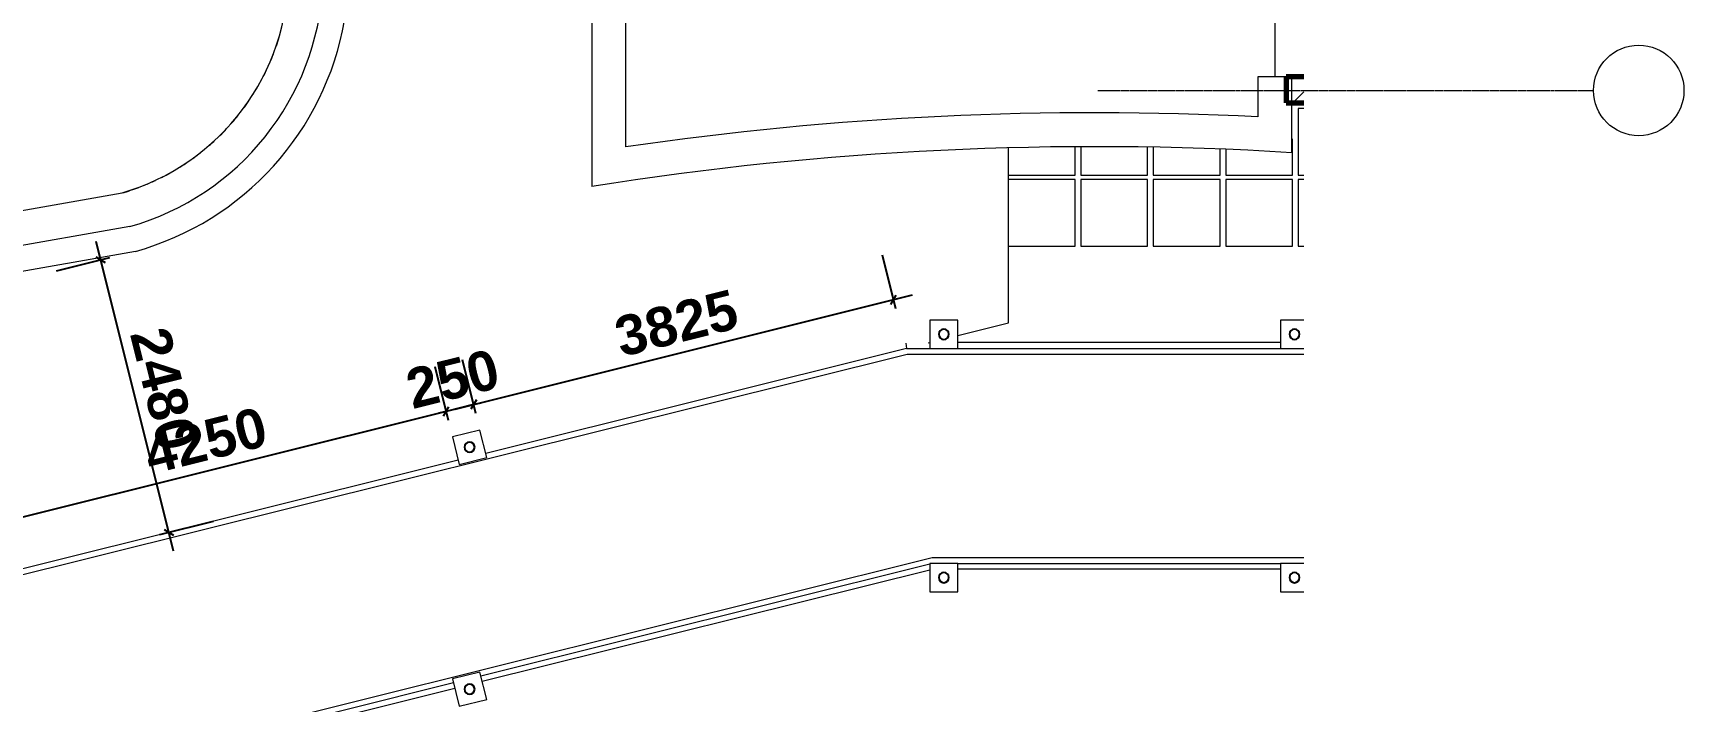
# Model space of a CAD drawing. Header units: inches. Extents: x 22 to 382261, y 22 to 371281.
# Drawn here: x 105920 to 120511, y 202508 to 208419 of the extents above; entities that cross this region are included whole.
import ezdxf

# ---------------------------------------------------------------- set-up
doc = ezdxf.new("R2010")
doc.units = ezdxf.units.IN
doc.header["$MEASUREMENT"] = 0
doc.linetypes.add('Grid Line 1_2_', pattern=[22.225, 12.7, -3.175, 3.175, -3.175])
for name, color, linetype, lineweight in [('A-ANNO-DIMS', 211, 'Continuous', 9), ('A-FLOR', 192, 'Continuous', 9), ('A-WALL-PATT', 111, 'Continuous', 9), ('I-WALL', 2, 'Continuous', 9), ('Q-CASE', 31, 'Continuous', 9), ('S-GRID', 1, 'Continuous', 9), ('S-GRID-IDEN', 1, 'Continuous', 9)]:
    doc.layers.add(name, color=color, linetype=linetype, lineweight=lineweight)
doc.styles.add('Arial_B', font='arialbd.ttf', dxfattribs={"height": 350.793651})
doc.dimstyles.new('2', dxfattribs={"dimscale": 304.8, "dimtxt": 346.888196, "dimasz": 0.221354, "dimexe": 1.338583, "dimexo": 0.0625, "dimgap": 0.278871, "dimtad": 1, "dimdec": 0, "dimzin": 0, "dimdsep": 46, "dimtxsty": 'Arial_B', "dimblk1": 'OBLIQUE', "dimblk2": 'OBLIQUE', "dimsah": 1, "dimcen": 0.09, "dimdle": 0.557743, "dimazin": 0, "dimtfac": 1, "dimtdec": 4, "dimtix": 1, "dimtmove": 0, "dimatfit": 3, "dimfxl": 0.557743, "dimfxlon": 1, "dimtvp": 1, "dimtolj": 1, "dimtzin": 0, "dimarcsym": 2})

# ---------------------------------------------------------------- blocks, each defined once
blk = doc.blocks.new('Casework 1 - Casework 1-382926-01-GROUND FLOOR DIM- PART A')
at = {"layer": 'Q-CASE'}
for p, q in [((-14319, -6742), (-14569, -6742)), ((-14569, -6742), (-14569, -6992)), ((-14319, -6992), (-14319, -6742)), ((-11262, -6742), (-11469, -6742)), ((-11469, -6742), (-11469, -6992)), ((-14775, -6992), (-18492, -7919)), ((-14781, -6944), (-14775, -6992)), ((-14775, -6992), (-14569, -6992)), ((-14569, -6992), (-14319, -6992)), ((-11469, -6939), (-14319, -6939)), ((-14319, -6992), (-11469, -6992)), ((-11469, -6992), (-11262, -6992)), ((-23208, -9146), (-14769, -7042)), ((-14769, -7042), (-11262, -7042)), ((-18544, -7713), (-18786, -7773)), ((-18483, -7955), (-18544, -7713)), ((-18786, -7773), (-18726, -8016)), ((-18735, -7979), (-22859, -9007)), ((-18726, -8016), (-18483, -7955)), ((-14548, -8842), (-21946, -10686)), ((-14569, -8899), (-18535, -9887)), ((-14569, -8892), (-14569, -9142)), ((-14319, -8892), (-14569, -8892)), ((-11262, -8842), (-14548, -8842)), ((-14319, -9142), (-14319, -8892)), ((-14319, -8892), (-11469, -8892)), ((-11469, -8892), (-11469, -9142)), ((-11262, -8892), (-11469, -8892)), ((-14569, -8950), (-18523, -9936)), ((-11469, -8942), (-14319, -8942)), ((-14569, -9142), (-14319, -9142)), ((-11469, -9142), (-11262, -9142)), ((-18544, -9851), (-18786, -9911)), ((-18786, -9911), (-18726, -10154)), ((-18483, -10093), (-18544, -9851)), ((-18777, -9948), (-21739, -10686)), ((-18765, -9996), (-21533, -10686)), ((-18726, -10154), (-18483, -10093))]:
    blk.add_line(p, q, dxfattribs=at)
at = {"layer": 'Q-CASE', "lineweight": 25}
for centre, start, end in [((-14444, -6867), 0, 180), ((-11344, -6867), 0, 180), ((-14444, -6867), 180, 0), ((-11344, -6867), 180, 0), ((-18635, -7864), 0, 180), ((-18635, -7864), 180, 0), ((-14444, -9017), 0, 180), ((-14444, -9017), 180, 0), ((-11344, -9017), 0, 180), ((-11344, -9017), 180, 0), ((-18635, -10002), 0, 180), ((-18635, -10002), 180, 0)]:
    blk.add_arc(centre, 45, start, end, dxfattribs=at)
blk = doc.blocks.new('Casework 4 - Casework 4-487880-01-GROUND FLOOR DIM- PART A')
at = {"layer": 'Q-CASE'}
for p, q in [((-20232, -3653), (-20034, -3653)), ((-31011, -7260), (-21706, -5618)), ((-21637, -5915), (-30958, -7560)), ((-30958, -7560), (-31011, -7260))]:
    blk.add_line(p, q, dxfattribs=at)
for radius, start, end in [(2046, 286.2519, 360), (2351, 285.833, 356.8875)]:
    blk.add_arc((-22279, -3653), radius, start, end, dxfattribs=at)
blk = doc.blocks.new('Casework 29 - Casework 29-858232-01-GROUND FLOOR DIM- PART A')
at = {"layer": 'Q-CASE'}
for p, q in [((-17554, -3675), (-17554, -5561)), ((-17254, -3675), (-17554, -3675)), ((-17254, -5211), (-17254, -3675)), ((-11419, -4592), (-11669, -4592)), ((-11669, -4592), (-11669, -4945)), ((-11369, -4592), (-11419, -4592)), ((-11369, -4822), (-11369, -4592)), ((-11369, -5262), (-11369, -4822))]:
    blk.add_line(p, q, dxfattribs=at)
for radius, start, end in [(28643, 87.1301, 98.332), (28343, 86.4923, 99.0344)]:
    blk.add_arc((-13103, -33552), radius, start, end, dxfattribs=at)
blk = doc.blocks.new('Grid - Grid Head - Circle-749417-01-GROUND FLOOR DIM- PART A')
at = {"layer": 'S-GRID-IDEN'}
blk.add_circle((0, 0), 4, dxfattribs=at)
blk = doc.blocks.new('_Oblique')
at = {"color": 0, "linetype": 'ByBlock', "lineweight": -2}
blk.add_line((-0.5, -0.5), (0.5, 0.5), dxfattribs=at)
blk = doc.blocks.new('*D4457')
at = {"layer": 'A-ANNO-DIMS', "color": 0, "lineweight": -2, "transparency": 16777216}
for p, q in [((113545, 205982), (113427, 206457)), ((113690, 206102), (109649, 205094)), ((109833, 205057), (109715, 205532))]:
    blk.add_line(p, q, dxfattribs=at)
at = {"layer": 'Defpoints', "color": 0, "transparency": 16777216}
for p in [(113550, 205964), (109814, 205136), (109838, 205039)]:
    blk.add_point(p, dxfattribs=at)
at = {"layer": 'A-ANNO-DIMS', "color": 0, "lineweight": -2, "transparency": 16777216, "xscale": 67.46874999999999, "yscale": 67.46874999999999, "zscale": 67.46874999999999}
for p, rotation in [((113525, 206061), 13.99999999949475), ((109814, 205136), 193.9999999994947)]:
    blk.add_blockref('_Oblique', p, dxfattribs=dict(at, rotation=rotation))
at = {"layer": 'A-ANNO-DIMS', "color": 0, "transparency": 16777216, "insert": (111606, 205855), "char_height": 350.8, "width": 746.25, "attachment_point": 5, "rotation": 14, "style": 'Arial_B'}
blk.add_mtext('\\A1;3825', dxfattribs=at)
blk = doc.blocks.new('*D4458')
at = {"layer": 'A-ANNO-DIMS', "color": 0, "lineweight": -2, "transparency": 16777216}
for p, q in [((109591, 204997), (109473, 205471)), ((109833, 205057), (109715, 205532)), ((109571, 205075), (109506, 205059)), ((109814, 205136), (109571, 205075)), ((109814, 205136), (109879, 205152))]:
    blk.add_line(p, q, dxfattribs=at)
at = {"layer": 'Defpoints', "color": 0, "transparency": 16777216}
for p in [(109571, 205075), (109838, 205039), (109595, 204978)]:
    blk.add_point(p, dxfattribs=at)
at = {"layer": 'A-ANNO-DIMS', "color": 0, "lineweight": -2, "transparency": 16777216, "xscale": 67.46874999999999, "yscale": 67.46874999999999, "zscale": 67.46874999999999}
for p, rotation in [((109814, 205136), 193.9999999994947), ((109571, 205075), 13.99999999949477)]:
    blk.add_blockref('_Oblique', p, dxfattribs=dict(at, rotation=rotation))
at = {"layer": 'A-ANNO-DIMS', "color": 0, "transparency": 16777216, "insert": (109629, 205362), "char_height": 350.8, "width": 559.69, "attachment_point": 5, "rotation": 14, "style": 'Arial_B'}
blk.add_mtext('\\A1;250', dxfattribs=at)
blk = doc.blocks.new('*D4459')
at = {"layer": 'A-ANNO-DIMS', "color": 0, "lineweight": -2, "transparency": 16777216}
for p, q in [((109591, 204997), (109473, 205471)), ((109736, 205116), (105283, 204006)), ((105467, 203968), (105349, 204443))]:
    blk.add_line(p, q, dxfattribs=at)
at = {"layer": 'Defpoints', "color": 0, "transparency": 16777216}
for p in [(109595, 204978), (105447, 204047), (105472, 203950)]:
    blk.add_point(p, dxfattribs=at)
at = {"layer": 'A-ANNO-DIMS', "color": 0, "lineweight": -2, "transparency": 16777216, "xscale": 67.46874999999999, "yscale": 67.46874999999999, "zscale": 67.46874999999999}
for p, rotation in [((109571, 205075), 13.99999999949475), ((105447, 204047), 193.9999999994947)]:
    blk.add_blockref('_Oblique', p, dxfattribs=dict(at, rotation=rotation))
at = {"layer": 'A-ANNO-DIMS', "color": 0, "transparency": 16777216, "insert": (107445, 204817), "char_height": 350.8, "width": 746.25, "attachment_point": 5, "rotation": 14, "style": 'Arial_B'}
blk.add_mtext('\\A1;4250', dxfattribs=at)
blk = doc.blocks.new('*D4463')
at = {"layer": 'A-ANNO-DIMS', "color": 0, "lineweight": -2, "transparency": 16777216}
for p, q in [((107160, 203842), (106478, 206578)), ((106597, 206432), (106123, 206314)), ((107040, 203987), (107515, 204105))]:
    blk.add_line(p, q, dxfattribs=at)
at = {"layer": 'Defpoints', "color": 0, "transparency": 16777216}
for p in [(106519, 206413), (106616, 206437), (107022, 203983)]:
    blk.add_point(p, dxfattribs=at)
at = {"layer": 'A-ANNO-DIMS', "color": 0, "lineweight": -2, "transparency": 16777216, "xscale": 67.46874999999999, "yscale": 67.46874999999999, "zscale": 67.46874999999999}
for p, rotation in [((106519, 206413), 104.0000000001011), ((107119, 204007), 284.0000000001011)]:
    blk.add_blockref('_Oblique', p, dxfattribs=dict(at, rotation=rotation))
at = {"layer": 'A-ANNO-DIMS', "color": 0, "transparency": 16777216, "insert": (107075, 205274), "char_height": 350.8, "width": 746.25, "attachment_point": 5, "rotation": 284, "style": 'Arial_B'}
blk.add_mtext('\\A1;2480', dxfattribs=at)

msp = doc.modelspace()

# ---------------------------------------------------------------- hatches: boundary and pattern name
at = {"layer": 'A-WALL-PATT'}
h = msp.add_hatch(dxfattribs=at)
h.set_pattern_fill('FP_1', color=256, style=0, pattern_type=2)
h.set_pattern_definition([(45, (128413.5, 212624.16), (-251.447, 251.447), []), (45, (128413.5, 213005.16), (-251.447, 251.447), [])])
h.paths.add_polyline_path([(116994.7, 207802.4), (117151.4, 207802.4), (117151.4, 208032.4), (116994.7, 208032.4)])

# ---------------------------------------------------------------- linework, layer by layer
at = {"layer": 'A-FLOR'}
for p, q in [((116894.7, 219057.4), (116894.7, 208032.4)), ((117151.4, 207752.4), (117100.7, 207752.4)), ((117100.7, 207752.4), (117100.7, 207162.4)), ((114540.7, 205857.3), (114540.7, 207403.4)), ((115130.7, 207162.4), (115130.7, 207413.3)), ((115180.7, 207413.7), (115180.7, 207162.4)), ((115770.7, 207162.4), (115770.7, 207410.4)), ((115820.7, 207409.8), (115820.7, 207162.4)), ((116410.7, 207162.4), (116410.7, 207393.2)), ((116460.7, 207391.7), (116460.7, 207162.4)), ((117050.7, 207482.4), (117044.7, 207482.4)), ((117050.7, 207162.4), (117050.7, 207482.4)), ((114540.7, 207162.4), (115130.7, 207162.4)), ((115130.7, 207125.2), (114540.7, 207125.2)), ((115130.7, 206535.2), (115130.7, 207125.2)), ((115180.7, 207162.4), (115770.7, 207162.4)), ((115770.7, 207125.2), (115180.7, 207125.2)), ((115180.7, 207125.2), (115180.7, 206535.2)), ((115770.7, 206535.2), (115770.7, 207125.2)), ((115820.7, 207162.4), (116410.7, 207162.4)), ((116410.7, 207125.2), (115820.7, 207125.2)), ((115820.7, 207125.2), (115820.7, 206535.2)), ((116410.7, 206535.2), (116410.7, 207125.2)), ((116460.7, 207162.4), (117050.7, 207162.4)), ((117050.7, 207125.2), (116460.7, 207125.2)), ((116460.7, 207125.2), (116460.7, 206535.2)), ((117050.7, 206535.2), (117050.7, 207125.2)), ((117100.7, 207162.4), (117151.4, 207162.4)), ((117151.4, 207125.2), (117100.7, 207125.2)), ((117100.7, 207125.2), (117100.7, 206535.2)), ((106826.2, 206490.3), (97494.3, 204843.7)), ((114540.7, 206535.2), (115130.7, 206535.2)), ((115180.7, 206535.2), (115770.7, 206535.2)), ((115820.7, 206535.2), (116410.7, 206535.2)), ((116460.7, 206535.2), (117050.7, 206535.2)), ((117100.7, 206535.2), (117151.4, 206535.2)), ((114094.7, 205746.1), (114540.7, 205857.3)), ((113831.7, 205680.5), (113844.7, 205683.7))]:
    msp.add_line(p, q, dxfattribs=at)
for radius, start, end in [(2575, 285.57365, 350.15582), (2046.5, 341.02413, 343.31649), (2046.5, 336.6277, 338.92656), (2046.5, 332.22981, 334.53672), (2046.5, 327.83001, 330.14693), (2046.5, 323.42762, 325.75722), (2046.5, 319.02161, 321.36755), (2046.5, 314.6103, 316.97794), (2046.5, 305.75767, 308.19887), (2046.5, 310.1908, 312.58838), (2046.5, 301.2992, 303.80939), (2046.5, 286.25187, 290.6412), (2046.5, 292.10361, 295.03056), (2046.5, 296.785, 299.41996)]:
    msp.add_arc((106134.9, 208970.8), radius, start, end, dxfattribs=at)
at = {"layer": 'I-WALL', "lineweight": 70}
for p, q in [((117151.4, 208032.4), (116994.7, 208032.4)), ((116994.7, 208032.4), (116994.7, 207802.4)), ((116994.7, 207802.4), (117151.4, 207802.4))]:
    msp.add_line(p, q, dxfattribs=at)
at = {"layer": 'S-GRID', "linetype": 'Grid Line 1_2_'}
msp.add_line((115329.7, 207912.4), (119711.2, 207912.4), dxfattribs=at)

# ---------------------------------------------------------------- block references
at = {"layer": 'Q-CASE'}
for name in ['Casework 4 - Casework 4-487880-01-GROUND FLOOR DIM- PART A', 'Casework 29 - Casework 29-858232-01-GROUND FLOOR DIM- PART A', 'Casework 1 - Casework 1-382926-01-GROUND FLOOR DIM- PART A']:
    msp.add_blockref(name, (128413.5, 212624.2), dxfattribs=at)
at = {"layer": 'S-GRID-IDEN', "xscale": 99.99999999999993, "yscale": 99.99999999999993, "zscale": 99.99999999999993, "rotation": 269.9999999999994}
msp.add_blockref('Grid - Grid Head - Circle-749417-01-GROUND FLOOR DIM- PART A', (120111.2, 207912.4), dxfattribs=at)

# ---------------------------------------------------------------- dimensions: what is measured, and where the dimension line sits
at = {"layer": 'A-ANNO-DIMS'}
for base, p1, p2, angle, override, picture, middle in [((106518.9, 206412.7), (107021.7, 203982.6), (106615.9, 206436.9), 284, {"dimpost": '<>', "dimfxl": 2487.618811}, '*D4463', (107075.2, 205273.7)), ((109813.8, 205135.6), (113549.5, 205964), (109838, 205038.6), 14, {"dimpost": '<>', "dimfxl": 3825.140322}, '*D4457', (111605.7, 205854.7)), ((109571.3, 205075.1), (109838, 205038.6), (109595.4, 204978.1), 14, {"dimpost": '<>', "dimfxl": 250}, '*D4458', (109628.6, 205361.6)), ((105447.5, 204047), (109595.4, 204978.1), (105471.7, 203949.9), 14, {"dimpost": '<>', "dimfxl": 4250}, '*D4459', (107445.5, 204817.3))]:
    dim = msp.add_linear_dim(base=base, p1=p1, p2=p2, angle=angle, dimstyle='2', override=override, dxfattribs=at)
    dim.commit()
    dim.dimension.update_dxf_attribs({"geometry": picture, "text_midpoint": middle})

doc.saveas('drawing.dxf')
